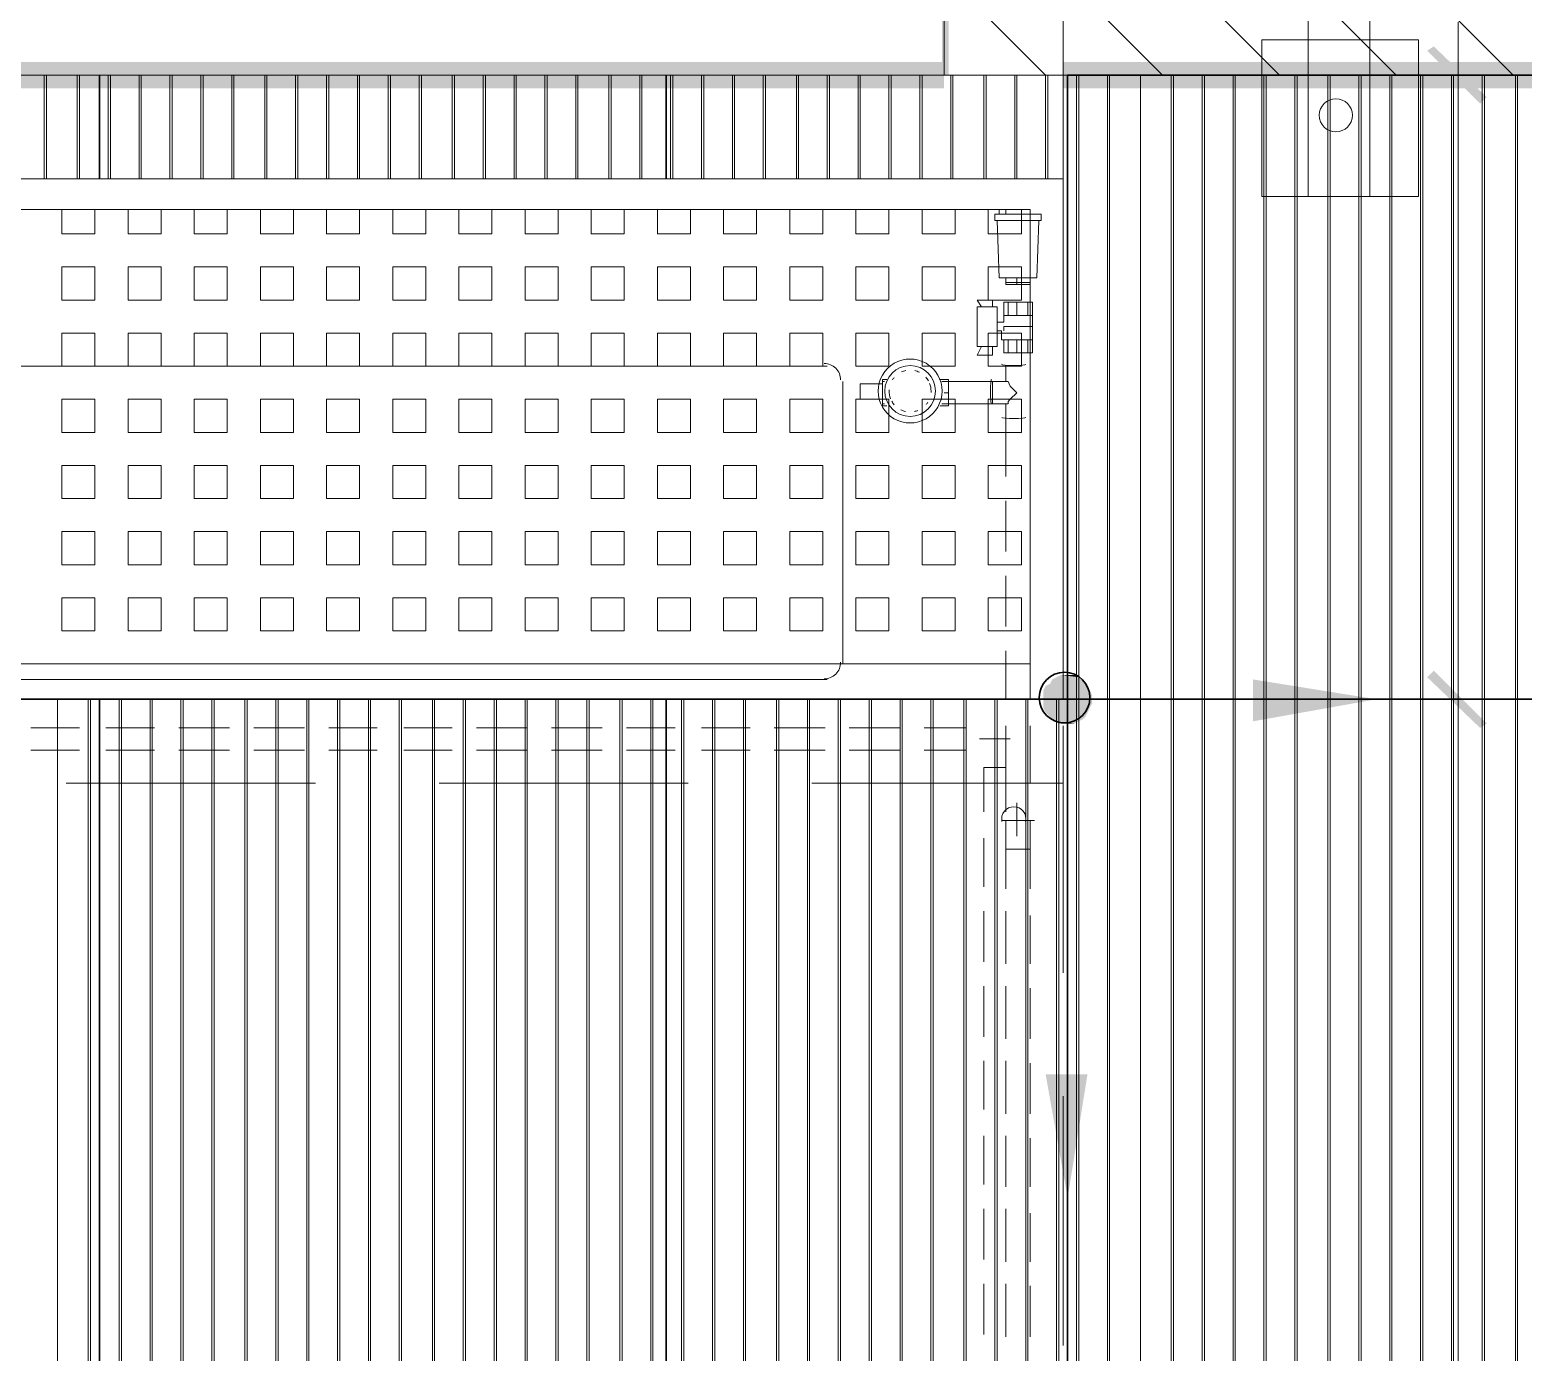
# Model space of a CAD drawing. Header units: millimetres. Extents: x -356862 to 418287, y 0 to 839748.
# Drawn here: x 323259 to 324692, y 778743 to 780012 of the extents above; entities that cross this region are included whole.
import ezdxf

# ---------------------------------------------------------------- set-up
doc = ezdxf.new("R2010")
doc.units = ezdxf.units.MM
doc.layers.add('PDF _Геометрия', color=7, linetype='Continuous', true_color=0xbababa)
doc.layers.add('PDF _Сплошная заливка', color=7, linetype='Continuous', true_color=0xf50000)

msp = doc.modelspace()

# ---------------------------------------------------------------- linework, layer by layer
at = {"layer": 'PDF _Геометрия', "color": 7, "lineweight": 18}
msp.add_lwpolyline([(324136.6276, 787041.0103), (324250.9421, 787041.0103), (324250.9421, 786490.607), (324750.5388, 786490.607), (324750.5388, 787041.0103), (324862.7364, 787041.0103), (324862.7364, 779968.3288), (324449.934, 779968.3288), (324136.6276, 779968.3288)], close=True, dxfattribs=at)
at = {"layer": 'PDF _Геометрия', "color": 7, "lineweight": 5}
for points in [[(324250.9421, 779968.3288), (321879.9743, 779968.3288), (321879.9743, 782669.5385), (324250.9421, 782669.5385)], [(323533.3009, 779288.7925), (323294.0872, 779288.7925)], [(323891.063, 779288.7925), (323651.8493, 779288.7925)], [(324250.9421, 779288.7925), (324009.6114, 779288.7925)]]:
    msp.add_lwpolyline(points, dxfattribs=at)
at = {"layer": 'PDF _Геометрия', "color": 252, "lineweight": 18, "true_color": 0x989898}
for points in [[(324545.1961, 779851.8974), (324545.1961, 781268.1272), (324485.9219, 781268.1272), (324485.9219, 779851.8974)], [(324441.4663, 780002.1998), (324591.7687, 780002.1998), (324591.7687, 779851.8974), (324441.4663, 779851.8974)]]:
    msp.add_lwpolyline(points, close=True, dxfattribs=at)
at = {"layer": 'PDF _Геометрия', "color": 161, "lineweight": 9, "true_color": 0x7f9fff}
for points in [[(324682.7969, 779968.3288), (324136.6276, 780514.4982)], [(324570.5993, 779968.3288), (324136.6276, 780402.3006)], [(324458.4018, 779968.3288), (324136.6276, 780290.103)], [(324346.2042, 779968.3288), (324136.6276, 780177.9054)], [(324234.0066, 779968.3288), (324136.6276, 780065.7078)]]:
    msp.add_lwpolyline(points, dxfattribs=at)
at = {"layer": 'PDF _Геометрия', "color": 7, "lineweight": 9}
for points in [[(324250.9421, 780059.357), (324250.9421, 779820.1433)], [(324250.9421, 779701.5949), (324250.9421, 779464.4982)], [(324250.9421, 779343.8328), (324250.9421, 779106.7361)], [(324250.9421, 778988.1877), (324250.9421, 778748.974)]]:
    msp.add_lwpolyline(points, dxfattribs=at)
at = {"layer": 'PDF _Геометрия', "color": 7, "lineweight": 18}
for points in [[(324629.8735, 779318.4296), (324629.8735, 780019.1353)], [(324392.7768, 779968.3288), (324678.563, 779968.3288)], [(324629.8735, 779417.9256), (324629.8735, 777017.3207)], [(324420.2969, 779369.2361), (324678.563, 779369.2361), (324392.7768, 779369.2361)]]:
    msp.add_lwpolyline(points, dxfattribs=at)
at = {"layer": 'PDF _Геометрия', "color": 161, "lineweight": 9, "true_color": 0x7f9fff}
msp.add_lwpolyline([(321149.6316, 779868.8328), (324250.9421, 779868.8328), (324250.9421, 779968.3288), (321149.6316, 779968.3288)], close=True, dxfattribs=at)
at = {"layer": 'PDF _Геометрия', "color": 254, "lineweight": 5, "true_color": 0xdcdcdc}
for points in [[(323272.9179, 779868.8328), (323272.9179, 779968.3288)], [(323306.7888, 779868.8328), (323306.7888, 779968.3288)], [(323336.4259, 779868.8328), (323336.4259, 779968.3288)], [(323366.063, 779868.8328), (323366.063, 779968.3288)], [(323393.5832, 779868.8328), (323393.5832, 779968.3288)], [(323423.2203, 779868.8328), (323423.2203, 779968.3288)], [(323452.8574, 779868.8328), (323452.8574, 779968.3288)], [(323486.7284, 779868.8328), (323486.7284, 779968.3288)], [(323516.3655, 779868.8328), (323516.3655, 779968.3288)], [(323546.0026, 779868.8328), (323546.0026, 779968.3288)], [(323573.5227, 779868.8328), (323573.5227, 779968.3288)], [(323603.1598, 779868.8328), (323603.1598, 779968.3288)], [(323632.7969, 779868.8328), (323632.7969, 779968.3288)], [(323666.6679, 779868.8328), (323666.6679, 779968.3288)], [(323696.305, 779868.8328), (323696.305, 779968.3288)], [(323723.8251, 779868.8328), (323723.8251, 779968.3288)], [(323753.4622, 779868.8328), (323753.4622, 779968.3288)], [(323783.0993, 779868.8328), (323783.0993, 779968.3288)], [(323816.9703, 779868.8328), (323816.9703, 779968.3288)], [(323846.6074, 779868.8328), (323846.6074, 779968.3288)], [(323876.2445, 779868.8328), (323876.2445, 779968.3288)], [(323903.7647, 779868.8328), (323903.7647, 779968.3288)], [(323933.4018, 779868.8328), (323933.4018, 779968.3288)], [(323963.0388, 779868.8328), (323963.0388, 779968.3288)], [(323996.9098, 779868.8328), (323996.9098, 779968.3288)], [(324026.5469, 779868.8328), (324026.5469, 779968.3288)], [(324056.184, 779868.8328), (324056.184, 779968.3288)], [(324083.7042, 779868.8328), (324083.7042, 779968.3288)], [(324113.3413, 779868.8328), (324113.3413, 779968.3288)], [(324142.9784, 779868.8328), (324142.9784, 779968.3288)], [(324176.8493, 779868.8328), (324176.8493, 779968.3288)], [(324206.4864, 779868.8328), (324206.4864, 779968.3288)], [(324236.1235, 779868.8328), (324236.1235, 779968.3288)], [(324263.6437, 776248.8732), (324263.6437, 779968.3288)], [(324293.2808, 776248.8732), (324293.2808, 779968.3288)], [(324325.0348, 776248.8732), (324325.0348, 779968.3288)], [(324356.7888, 776248.8732), (324356.7888, 779968.3288)], [(324386.4259, 776248.8732), (324386.4259, 779968.3288)], [(324413.9461, 776248.8732), (324413.9461, 779968.3288)], [(324443.5832, 776248.8732), (324443.5832, 779968.3288)], [(324473.2203, 776608.7522), (324473.2203, 779968.3288)], [(324507.0913, 776608.7522), (324507.0913, 779968.3288)], [(324536.7284, 776608.7522), (324536.7284, 779968.3288)], [(324566.3655, 776608.7522), (324566.3655, 779968.3288)], [(324593.8856, 776608.7522), (324593.8856, 779968.3288)], [(324623.5227, 776608.7522), (324623.5227, 779968.3288)], [(324653.1598, 776608.7522), (324653.1598, 779968.3288)], [(324687.0308, 776608.7522), (324687.0308, 779968.3288)], [(323285.6195, 778367.9256), (323285.6195, 779369.2361)], [(323317.3735, 778367.9256), (323317.3735, 779369.2361)], [(323347.0106, 778367.9256), (323347.0106, 779369.2361)], [(323374.5308, 778367.9256), (323374.5308, 779369.2361)], [(323404.1679, 778367.9256), (323404.1679, 779369.2361)], [(323433.805, 778367.9256), (323433.805, 779369.2361)], [(323467.6759, 778367.9256), (323467.6759, 779369.2361)], [(323497.313, 778367.9256), (323497.313, 779369.2361)], [(323526.9501, 778367.9256), (323526.9501, 779369.2361)], [(323554.4703, 778367.9256), (323554.4703, 779369.2361)], [(323584.1074, 778367.9256), (323584.1074, 779369.2361)], [(323613.7445, 778367.9256), (323613.7445, 779369.2361)], [(323647.6155, 778367.9256), (323647.6155, 779369.2361)], [(323677.2526, 778367.9256), (323677.2526, 779369.2361)], [(323706.8897, 778367.9256), (323706.8897, 779369.2361)], [(323734.4098, 778367.9256), (323734.4098, 779369.2361)], [(323764.0469, 778367.9256), (323764.0469, 779369.2361)], [(323793.684, 778367.9256), (323793.684, 779369.2361)], [(323827.555, 778367.9256), (323827.555, 779369.2361)], [(323857.1921, 778367.9256), (323857.1921, 779369.2361)], [(323884.7122, 778367.9256), (323884.7122, 779369.2361)], [(323914.3493, 778367.9256), (323914.3493, 779369.2361)], [(323943.9864, 778367.9256), (323943.9864, 779369.2361)], [(323977.8574, 778367.9256), (323977.8574, 779369.2361)], [(324007.4945, 778367.9256), (324007.4945, 779369.2361)], [(324037.1316, 778367.9256), (324037.1316, 779369.2361)], [(324064.6518, 778367.9256), (324064.6518, 779369.2361)], [(324094.2888, 778367.9256), (324094.2888, 779369.2361)], [(324123.9259, 778367.9256), (324123.9259, 779369.2361)], [(324157.7969, 778367.9256), (324157.7969, 779369.2361)], [(324187.434, 778367.9256), (324187.434, 779369.2361)], [(324217.0711, 778367.9256), (324217.0711, 779369.2361)], [(324244.5913, 778367.9256), (324244.5913, 779369.2361)]]:
    msp.add_lwpolyline(points, dxfattribs=at)
for points in [[(323275.0348, 779968.3288), (323275.0348, 779868.8328)], [(323304.6719, 779968.3288), (323304.6719, 779868.8328)], [(323334.309, 779968.3288), (323334.309, 779868.8328)], [(323363.9461, 779968.3288), (323363.9461, 779868.8328)], [(323395.7001, 779968.3288), (323395.7001, 779868.8328)], [(323425.3372, 779968.3288), (323425.3372, 779868.8328)], [(323454.9743, 779968.3288), (323454.9743, 779868.8328)], [(323484.6114, 779968.3288), (323484.6114, 779868.8328)], [(323514.2485, 779968.3288), (323514.2485, 779868.8328)], [(323543.8856, 779968.3288), (323543.8856, 779868.8328)], [(323575.6397, 779968.3288), (323575.6397, 779868.8328)], [(323605.2768, 779968.3288), (323605.2768, 779868.8328)], [(323634.9138, 779968.3288), (323634.9138, 779868.8328)], [(323664.5509, 779968.3288), (323664.5509, 779868.8328)], [(323694.188, 779968.3288), (323694.188, 779868.8328)], [(323725.9421, 779968.3288), (323725.9421, 779868.8328)], [(323755.5792, 779968.3288), (323755.5792, 779868.8328)], [(323785.2163, 779968.3288), (323785.2163, 779868.8328)], [(323814.8534, 779968.3288), (323814.8534, 779868.8328)], [(323844.4905, 779968.3288), (323844.4905, 779868.8328)], [(323874.1276, 779968.3288), (323874.1276, 779868.8328)], [(323905.8816, 779968.3288), (323905.8816, 779868.8328)], [(323935.5187, 779968.3288), (323935.5187, 779868.8328)], [(323965.1558, 779968.3288), (323965.1558, 779868.8328)], [(323994.7929, 779968.3288), (323994.7929, 779868.8328)], [(324024.43, 779968.3288), (324024.43, 779868.8328)], [(324054.0671, 779968.3288), (324054.0671, 779868.8328)], [(324085.8211, 779968.3288), (324085.8211, 779868.8328)], [(324115.4582, 779968.3288), (324115.4582, 779868.8328)], [(324145.0953, 779968.3288), (324145.0953, 779868.8328)], [(324174.7324, 779968.3288), (324174.7324, 779868.8328)], [(324204.3695, 779968.3288), (324204.3695, 779868.8328)], [(324234.0066, 779968.3288), (324234.0066, 779868.8328)], [(324265.7606, 779968.3288), (324265.7606, 776248.8732)], [(324295.3977, 779968.3288), (324295.3977, 776248.8732)], [(324325.0348, 779968.3288), (324325.0348, 776248.8732)], [(324354.6719, 779968.3288), (324354.6719, 776248.8732)], [(324384.309, 779968.3288), (324384.309, 776248.8732)], [(324416.063, 779968.3288), (324416.063, 776248.8732)], [(324445.7001, 779968.3288), (324445.7001, 776248.8732)], [(324475.3372, 779968.3288), (324475.3372, 776608.7522)], [(324504.9743, 779968.3288), (324504.9743, 776608.7522)], [(324534.6114, 779968.3288), (324534.6114, 776608.7522)], [(324564.2485, 779968.3288), (324564.2485, 776608.7522)], [(324596.0026, 779968.3288), (324596.0026, 776608.7522)], [(324625.6397, 779968.3288), (324625.6397, 776608.7522)], [(324655.2768, 779968.3288), (324655.2768, 776608.7522)], [(324684.9138, 779968.3288), (324684.9138, 776608.7522)], [(323285.6195, 779369.2361), (323285.6195, 778367.9256)], [(323315.2566, 779369.2361), (323315.2566, 778367.9256)], [(323344.8937, 779369.2361), (323344.8937, 778367.9256)], [(323376.6477, 779369.2361), (323376.6477, 778367.9256)], [(323406.2848, 779369.2361), (323406.2848, 778367.9256)], [(323435.9219, 779369.2361), (323435.9219, 778367.9256)], [(323465.559, 779369.2361), (323465.559, 778367.9256)], [(323495.1961, 779369.2361), (323495.1961, 778367.9256)], [(323524.8332, 779369.2361), (323524.8332, 778367.9256)], [(323556.5872, 779369.2361), (323556.5872, 778367.9256)], [(323586.2243, 779369.2361), (323586.2243, 778367.9256)], [(323615.8614, 779369.2361), (323615.8614, 778367.9256)], [(323645.4985, 779369.2361), (323645.4985, 778367.9256)], [(323675.1356, 779369.2361), (323675.1356, 778367.9256)], [(323704.7727, 779369.2361), (323704.7727, 778367.9256)], [(323736.5268, 779369.2361), (323736.5268, 778367.9256)], [(323766.1638, 779369.2361), (323766.1638, 778367.9256)], [(323795.8009, 779369.2361), (323795.8009, 778367.9256)], [(323825.438, 779369.2361), (323825.438, 778367.9256)], [(323855.0751, 779369.2361), (323855.0751, 778367.9256)], [(323886.8292, 779369.2361), (323886.8292, 778367.9256)], [(323916.4663, 779369.2361), (323916.4663, 778367.9256)], [(323946.1034, 779369.2361), (323946.1034, 778367.9256)], [(323975.7405, 779369.2361), (323975.7405, 778367.9256)], [(324005.3776, 779369.2361), (324005.3776, 778367.9256)], [(324035.0147, 779369.2361), (324035.0147, 778367.9256)], [(324066.7687, 779369.2361), (324066.7687, 778367.9256)], [(324096.4058, 779369.2361), (324096.4058, 778367.9256)], [(324126.0429, 779369.2361), (324126.0429, 778367.9256)], [(324155.68, 779369.2361), (324155.68, 778367.9256)], [(324185.3171, 779369.2361), (324185.3171, 778367.9256)], [(324214.9542, 779369.2361), (324214.9542, 778367.9256)], [(324246.7082, 779369.2361), (324246.7082, 778367.9256)]]:
    msp.add_lwpolyline(points, close=True, dxfattribs=at)
at = {"layer": 'PDF _Геометрия', "color": 150, "lineweight": 30, "true_color": 0x0080ff}
for points in [[(323325.8413, 779868.8328), (323325.8413, 779968.3288)], [(323869.8937, 779868.8328), (323869.8937, 779968.3288)], [(323325.8413, 778367.9256), (323325.8413, 779369.2361)], [(323869.8937, 778367.9256), (323869.8937, 779369.2361)]]:
    msp.add_lwpolyline(points, dxfattribs=at)
for points in [[(324754.7727, 779968.3288), (324754.7727, 776608.7522), (324449.934, 776608.7522), (324449.934, 776248.8732), (324255.1759, 776248.8732), (324255.1759, 779968.3288)], [(321149.6316, 779369.2361), (321153.8655, 775167.1191), (321748.7243, 775167.1191), (321748.7243, 775526.9982), (322053.563, 775526.9982), (322650.5388, 775526.9982), (322650.5388, 775886.8772), (322955.3776, 775886.8772), (323253.8655, 775886.8772), (323554.4703, 775886.8772), (323554.4703, 776248.8732), (323855.0751, 776248.8732), (324155.68, 776248.8732), (324255.1759, 776248.8732), (324255.1759, 779369.2361)], [(324754.7727, 779369.2361), (324255.1759, 779369.2361)]]:
    msp.add_lwpolyline(points, close=True, dxfattribs=at)
at = {"layer": 'PDF _Геометрия', "color": 6, "lineweight": 9}
for points in [[(321149.6316, 779868.8328), (324250.9421, 779868.8328), (324250.9421, 779369.2361), (321149.6316, 779369.2361)], [(321179.2687, 779839.1957), (324219.188, 779839.1957), (324219.188, 779403.107), (321179.2687, 779403.107)]]:
    msp.add_lwpolyline(points, close=True, dxfattribs=at)
at = {"layer": 'PDF _Геометрия', "color": 6, "lineweight": 5}
for points in [[(323289.8534, 779839.1957), (323289.8534, 779815.9094), (323321.6074, 779815.9094), (323321.6074, 779839.1957)], [(323353.3614, 779839.1957), (323353.3614, 779815.9094), (323385.1155, 779815.9094), (323385.1155, 779839.1957)], [(323416.8695, 779839.1957), (323416.8695, 779815.9094), (323448.6235, 779815.9094), (323448.6235, 779839.1957)], [(323480.3776, 779839.1957), (323480.3776, 779815.9094), (323512.1316, 779815.9094), (323512.1316, 779839.1957)], [(323543.8856, 779839.1957), (323543.8856, 779815.9094), (323575.6397, 779815.9094), (323575.6397, 779839.1957)], [(323607.3937, 779839.1957), (323607.3937, 779815.9094), (323639.1477, 779815.9094), (323639.1477, 779839.1957)], [(323670.9018, 779839.1957), (323670.9018, 779815.9094), (323702.6558, 779815.9094), (323702.6558, 779839.1957)], [(323734.4098, 779839.1957), (323734.4098, 779815.9094), (323766.1638, 779815.9094), (323766.1638, 779839.1957)], [(323797.9179, 779839.1957), (323797.9179, 779815.9094), (323829.6719, 779815.9094), (323829.6719, 779839.1957)], [(323861.4259, 779839.1957), (323861.4259, 779815.9094), (323893.18, 779815.9094), (323893.18, 779839.1957)], [(323924.934, 779839.1957), (323924.934, 779815.9094), (323956.688, 779815.9094), (323956.688, 779839.1957)], [(323988.4421, 779839.1957), (323988.4421, 779815.9094), (324020.1961, 779815.9094), (324020.1961, 779839.1957)], [(324051.9501, 779839.1957), (324051.9501, 779815.9094), (324083.7042, 779815.9094), (324083.7042, 779839.1957)], [(324115.4582, 779839.1957), (324115.4582, 779815.9094), (324147.2122, 779815.9094), (324147.2122, 779839.1957)], [(324178.9663, 779839.1957), (324178.9663, 779815.9094), (324210.7203, 779815.9094), (324210.7203, 779839.1957)]]:
    msp.add_lwpolyline(points, dxfattribs=at)
at = {"layer": 'PDF _Геометрия', "color": 5, "lineweight": 5}
for points in [[(324229.7727, 779834.9619), (324206.4864, 779834.9619), (324185.3171, 779834.9619), (324185.3171, 779828.6111), (324206.4864, 779828.6111), (324229.7727, 779828.6111)], [(324219.188, 779773.5707), (324219.188, 779767.2199), (324206.4864, 779767.2199), (324195.9018, 779767.2199), (324195.9018, 779773.5707), (324195.9018, 779769.3369), (324206.4864, 779769.3369), (324219.188, 779769.3369)], [(324168.3816, 779707.9457), (324187.434, 779707.9457), (324187.434, 779746.0506), (324168.3816, 779746.0506)]]:
    msp.add_lwpolyline(points, close=True, dxfattribs=at)
for points in [[(324187.434, 779828.6111), (324189.5509, 779773.5707), (324206.4864, 779773.5707), (324225.5388, 779773.5707), (324227.6558, 779828.6111)], [(324189.5509, 779839.1957), (324189.5509, 779834.9619)], [(324195.9018, 779834.9619), (324195.9018, 779839.1957), (324189.5509, 779839.1957), (324195.9018, 779839.1957)], [(324206.4864, 779769.3369), (324206.4864, 779773.5707), (324206.4864, 779767.2199)], [(324183.2001, 779746.0506), (324183.2001, 779752.4014), (324168.3816, 779752.4014), (324172.6155, 779746.0506)], [(324217.0711, 779750.2844), (324221.305, 779750.2844), (324221.305, 779737.5828), (324217.0711, 779737.5828), (324206.4864, 779737.5828), (324198.0187, 779737.5828), (324193.7848, 779737.5828), (324193.7848, 779750.2844), (324198.0187, 779750.2844), (324206.4864, 779750.2844), (324217.0711, 779750.2844), (324217.0711, 779737.5828)], [(324198.0187, 779737.5828), (324198.0187, 779750.2844)], [(324206.4864, 779737.5828), (324206.4864, 779750.2844)], [(324193.7848, 779739.6998), (324193.7848, 779731.232), (324187.434, 779731.232)], [(324193.7848, 779729.1151), (324193.7848, 779729.1151)], [(324193.7848, 779729.1151), (324193.7848, 779729.1151)], [(324221.305, 779739.6998), (324221.305, 779726.9982), (324221.305, 779714.2965), (324221.305, 779701.5949), (324217.0711, 779701.5949), (324206.4864, 779701.5949), (324198.0187, 779701.5949), (324198.0187, 779714.2965)], [(324187.434, 779722.7643), (324191.6679, 779722.7643), (324191.6679, 779714.2965), (324206.4864, 779714.2965), (324221.305, 779714.2965)], [(324193.7848, 779724.8812), (324193.7848, 779722.7643), (324193.7848, 779724.8812), (324193.7848, 779726.9982)], [(324193.7848, 779726.9982), (324193.7848, 779726.9982)], [(324193.7848, 779726.9982), (324193.7848, 779726.9982)], [(324193.7848, 779726.9982), (324193.7848, 779726.9982)], [(324221.305, 779726.9982), (324206.4864, 779726.9982), (324193.7848, 779726.9982), (324195.9018, 779726.9982), (324193.7848, 779726.9982), (324195.9018, 779726.9982)], [(324198.0187, 779701.5949), (324193.7848, 779701.5949), (324193.7848, 779714.2965)], [(324206.4864, 779701.5949), (324206.4864, 779714.2965)], [(324217.0711, 779701.5949), (324217.0711, 779714.2965)], [(324172.6155, 779707.9457), (324168.3816, 779699.478), (324183.2001, 779699.478), (324183.2001, 779707.9457)], [(324195.9018, 779688.8933), (324195.9018, 779674.0748), (324183.2001, 779674.0748), (324183.2001, 779671.9578), (324183.2001, 779669.8409), (324183.2001, 779665.607), (324183.2001, 779663.4901), (324183.2001, 779661.3732), (324183.2001, 779659.2562), (324183.2001, 779657.1393), (324183.2001, 779655.0224), (324183.2001, 779652.9054), (324195.9018, 779652.9054), (324195.9018, 779638.0869)], [(324219.188, 779638.0869), (324219.188, 779663.4901), (324219.188, 779688.8933)], [(324077.3534, 779671.9578), (324056.184, 779671.9578), (324056.184, 779657.1393), (324077.3534, 779657.1393)], [(324081.5872, 779650.7885), (324077.3534, 779650.7885), (324077.3534, 779663.4901), (324077.3534, 779676.1917), (324081.5872, 779676.1917)], [(324079.4703, 779674.0748), (324077.3534, 779674.0748)], [(324140.8614, 779676.1917), (324132.3937, 779676.1917), (324140.8614, 779676.1917), (324140.8614, 779663.4901), (324140.8614, 779650.7885), (324132.3937, 779650.7885), (324140.8614, 779650.7885)], [(324140.8614, 779674.0748), (324134.5106, 779674.0748)], [(324195.9018, 779674.0748), (324198.0187, 779674.0748), (324200.1356, 779669.8409), (324206.4864, 779663.4901), (324200.1356, 779657.1393), (324198.0187, 779655.0224), (324198.0187, 779652.9054), (324195.9018, 779652.9054)], [(324136.6276, 779663.4901), (324140.8614, 779663.4901)], [(324077.3534, 779652.9054), (324079.4703, 779652.9054)], [(324134.5106, 779652.9054), (324140.8614, 779652.9054)], [(324185.3171, 779316.3127), (324185.3171, 779345.9498)], [(324170.4985, 779331.1312), (324200.1356, 779331.1312)], [(324195.9018, 779252.8046), (324195.9018, 779250.6877), (324195.9018, 779248.5707), (324195.9018, 779246.4538), (324195.9018, 779244.3369), (324195.9018, 779242.2199), (324195.9018, 779240.103), (324195.9018, 779237.9861), (324195.9018, 779235.8691), (324195.9018, 779233.7522), (324195.9018, 779231.6353), (324195.9018, 779229.5183), (324195.9018, 779227.4014), (324195.9018, 779225.2844), (324206.4864, 779225.2844), (324219.188, 779225.2844), (324219.188, 779227.4014), (324219.188, 779229.5183), (324219.188, 779231.6353), (324219.188, 779233.7522), (324219.188, 779235.8691), (324219.188, 779237.9861), (324219.188, 779240.103), (324219.188, 779242.2199), (324219.188, 779244.3369), (324219.188, 779246.4538), (324219.188, 779248.5707), (324219.188, 779250.6877), (324219.188, 779252.8046)]]:
    msp.add_lwpolyline(points, dxfattribs=at)
at = {"layer": 'PDF _Геометрия', "color": 6, "lineweight": 5}
for points in [[(323321.6074, 779784.1554), (323321.6074, 779752.4014), (323289.8534, 779752.4014), (323289.8534, 779784.1554)], [(323385.1155, 779784.1554), (323385.1155, 779752.4014), (323353.3614, 779752.4014), (323353.3614, 779784.1554)], [(323448.6235, 779784.1554), (323448.6235, 779752.4014), (323416.8695, 779752.4014), (323416.8695, 779784.1554)], [(323512.1316, 779784.1554), (323512.1316, 779752.4014), (323480.3776, 779752.4014), (323480.3776, 779784.1554)], [(323575.6397, 779784.1554), (323575.6397, 779752.4014), (323543.8856, 779752.4014), (323543.8856, 779784.1554)], [(323639.1477, 779784.1554), (323639.1477, 779752.4014), (323607.3937, 779752.4014), (323607.3937, 779784.1554)], [(323702.6558, 779784.1554), (323702.6558, 779752.4014), (323670.9018, 779752.4014), (323670.9018, 779784.1554)], [(323766.1638, 779784.1554), (323766.1638, 779752.4014), (323734.4098, 779752.4014), (323734.4098, 779784.1554)], [(323829.6719, 779784.1554), (323829.6719, 779752.4014), (323797.9179, 779752.4014), (323797.9179, 779784.1554)], [(323893.18, 779784.1554), (323893.18, 779752.4014), (323861.4259, 779752.4014), (323861.4259, 779784.1554)], [(323956.688, 779784.1554), (323956.688, 779752.4014), (323924.934, 779752.4014), (323924.934, 779784.1554)], [(324020.1961, 779784.1554), (324020.1961, 779752.4014), (323988.4421, 779752.4014), (323988.4421, 779784.1554)], [(324083.7042, 779784.1554), (324083.7042, 779752.4014), (324051.9501, 779752.4014), (324051.9501, 779784.1554)], [(324147.2122, 779784.1554), (324147.2122, 779752.4014), (324115.4582, 779752.4014), (324115.4582, 779784.1554)], [(324210.7203, 779784.1554), (324210.7203, 779752.4014), (324178.9663, 779752.4014), (324178.9663, 779784.1554)], [(323321.6074, 779720.6474), (323321.6074, 779688.8933), (323289.8534, 779688.8933), (323289.8534, 779720.6474)], [(323385.1155, 779720.6474), (323385.1155, 779688.8933), (323353.3614, 779688.8933), (323353.3614, 779720.6474)], [(323448.6235, 779720.6474), (323448.6235, 779688.8933), (323416.8695, 779688.8933), (323416.8695, 779720.6474)], [(323512.1316, 779720.6474), (323512.1316, 779688.8933), (323480.3776, 779688.8933), (323480.3776, 779720.6474)], [(323575.6397, 779720.6474), (323575.6397, 779688.8933), (323543.8856, 779688.8933), (323543.8856, 779720.6474)], [(323639.1477, 779720.6474), (323639.1477, 779688.8933), (323607.3937, 779688.8933), (323607.3937, 779720.6474)], [(323702.6558, 779720.6474), (323702.6558, 779688.8933), (323670.9018, 779688.8933), (323670.9018, 779720.6474)], [(323766.1638, 779720.6474), (323766.1638, 779688.8933), (323734.4098, 779688.8933), (323734.4098, 779720.6474)], [(323829.6719, 779720.6474), (323829.6719, 779688.8933), (323797.9179, 779688.8933), (323797.9179, 779720.6474)], [(323893.18, 779720.6474), (323893.18, 779688.8933), (323861.4259, 779688.8933), (323861.4259, 779720.6474)], [(323956.688, 779720.6474), (323956.688, 779688.8933), (323924.934, 779688.8933), (323924.934, 779720.6474)], [(324020.1961, 779720.6474), (324020.1961, 779688.8933), (323988.4421, 779688.8933), (323988.4421, 779720.6474)], [(324083.7042, 779720.6474), (324083.7042, 779688.8933), (324051.9501, 779688.8933), (324051.9501, 779720.6474)], [(324147.2122, 779720.6474), (324147.2122, 779688.8933), (324115.4582, 779688.8933), (324115.4582, 779720.6474)], [(324210.7203, 779720.6474), (324210.7203, 779688.8933), (324178.9663, 779688.8933), (324178.9663, 779720.6474)], [(323321.6074, 779657.1393), (323321.6074, 779625.3853), (323289.8534, 779625.3853), (323289.8534, 779657.1393)], [(323385.1155, 779657.1393), (323385.1155, 779625.3853), (323353.3614, 779625.3853), (323353.3614, 779657.1393)], [(323448.6235, 779657.1393), (323448.6235, 779625.3853), (323416.8695, 779625.3853), (323416.8695, 779657.1393)], [(323512.1316, 779657.1393), (323512.1316, 779625.3853), (323480.3776, 779625.3853), (323480.3776, 779657.1393)], [(323575.6397, 779657.1393), (323575.6397, 779625.3853), (323543.8856, 779625.3853), (323543.8856, 779657.1393)], [(323639.1477, 779657.1393), (323639.1477, 779625.3853), (323607.3937, 779625.3853), (323607.3937, 779657.1393)], [(323702.6558, 779657.1393), (323702.6558, 779625.3853), (323670.9018, 779625.3853), (323670.9018, 779657.1393)], [(323766.1638, 779657.1393), (323766.1638, 779625.3853), (323734.4098, 779625.3853), (323734.4098, 779657.1393)], [(323829.6719, 779657.1393), (323829.6719, 779625.3853), (323797.9179, 779625.3853), (323797.9179, 779657.1393)], [(323893.18, 779657.1393), (323893.18, 779625.3853), (323861.4259, 779625.3853), (323861.4259, 779657.1393)], [(323956.688, 779657.1393), (323956.688, 779625.3853), (323924.934, 779625.3853), (323924.934, 779657.1393)], [(324020.1961, 779657.1393), (324020.1961, 779625.3853), (323988.4421, 779625.3853), (323988.4421, 779657.1393)], [(324083.7042, 779657.1393), (324083.7042, 779625.3853), (324051.9501, 779625.3853), (324051.9501, 779657.1393)], [(324147.2122, 779657.1393), (324147.2122, 779625.3853), (324115.4582, 779625.3853), (324115.4582, 779657.1393)], [(324210.7203, 779657.1393), (324210.7203, 779625.3853), (324178.9663, 779625.3853), (324178.9663, 779657.1393)], [(323321.6074, 779593.6312), (323321.6074, 779561.8772), (323289.8534, 779561.8772), (323289.8534, 779593.6312)], [(323385.1155, 779593.6312), (323385.1155, 779561.8772), (323353.3614, 779561.8772), (323353.3614, 779593.6312)], [(323448.6235, 779593.6312), (323448.6235, 779561.8772), (323416.8695, 779561.8772), (323416.8695, 779593.6312)], [(323512.1316, 779593.6312), (323512.1316, 779561.8772), (323480.3776, 779561.8772), (323480.3776, 779593.6312)], [(323575.6397, 779593.6312), (323575.6397, 779561.8772), (323543.8856, 779561.8772), (323543.8856, 779593.6312)], [(323639.1477, 779593.6312), (323639.1477, 779561.8772), (323607.3937, 779561.8772), (323607.3937, 779593.6312)], [(323702.6558, 779593.6312), (323702.6558, 779561.8772), (323670.9018, 779561.8772), (323670.9018, 779593.6312)], [(323766.1638, 779593.6312), (323766.1638, 779561.8772), (323734.4098, 779561.8772), (323734.4098, 779593.6312)], [(323829.6719, 779593.6312), (323829.6719, 779561.8772), (323797.9179, 779561.8772), (323797.9179, 779593.6312)], [(323893.18, 779593.6312), (323893.18, 779561.8772), (323861.4259, 779561.8772), (323861.4259, 779593.6312)], [(323956.688, 779593.6312), (323956.688, 779561.8772), (323924.934, 779561.8772), (323924.934, 779593.6312)], [(324020.1961, 779593.6312), (324020.1961, 779561.8772), (323988.4421, 779561.8772), (323988.4421, 779593.6312)], [(324083.7042, 779593.6312), (324083.7042, 779561.8772), (324051.9501, 779561.8772), (324051.9501, 779593.6312)], [(324147.2122, 779593.6312), (324147.2122, 779561.8772), (324115.4582, 779561.8772), (324115.4582, 779593.6312)], [(324210.7203, 779593.6312), (324210.7203, 779561.8772), (324178.9663, 779561.8772), (324178.9663, 779593.6312)], [(323321.6074, 779530.1232), (323321.6074, 779498.3691), (323289.8534, 779498.3691), (323289.8534, 779530.1232)], [(323385.1155, 779530.1232), (323385.1155, 779498.3691), (323353.3614, 779498.3691), (323353.3614, 779530.1232)], [(323448.6235, 779530.1232), (323448.6235, 779498.3691), (323416.8695, 779498.3691), (323416.8695, 779530.1232)], [(323512.1316, 779530.1232), (323512.1316, 779498.3691), (323480.3776, 779498.3691), (323480.3776, 779530.1232)], [(323575.6397, 779530.1232), (323575.6397, 779498.3691), (323543.8856, 779498.3691), (323543.8856, 779530.1232)], [(323639.1477, 779530.1232), (323639.1477, 779498.3691), (323607.3937, 779498.3691), (323607.3937, 779530.1232)], [(323702.6558, 779530.1232), (323702.6558, 779498.3691), (323670.9018, 779498.3691), (323670.9018, 779530.1232)], [(323766.1638, 779530.1232), (323766.1638, 779498.3691), (323734.4098, 779498.3691), (323734.4098, 779530.1232)], [(323829.6719, 779530.1232), (323829.6719, 779498.3691), (323797.9179, 779498.3691), (323797.9179, 779530.1232)], [(323893.18, 779530.1232), (323893.18, 779498.3691), (323861.4259, 779498.3691), (323861.4259, 779530.1232)], [(323956.688, 779530.1232), (323956.688, 779498.3691), (323924.934, 779498.3691), (323924.934, 779530.1232)], [(324020.1961, 779530.1232), (324020.1961, 779498.3691), (323988.4421, 779498.3691), (323988.4421, 779530.1232)], [(324083.7042, 779530.1232), (324083.7042, 779498.3691), (324051.9501, 779498.3691), (324051.9501, 779530.1232)], [(324147.2122, 779530.1232), (324147.2122, 779498.3691), (324115.4582, 779498.3691), (324115.4582, 779530.1232)], [(324210.7203, 779530.1232), (324210.7203, 779498.3691), (324178.9663, 779498.3691), (324178.9663, 779530.1232)], [(323321.6074, 779466.6151), (323321.6074, 779434.8611), (323289.8534, 779434.8611), (323289.8534, 779466.6151)], [(323385.1155, 779466.6151), (323385.1155, 779434.8611), (323353.3614, 779434.8611), (323353.3614, 779466.6151)], [(323448.6235, 779466.6151), (323448.6235, 779434.8611), (323416.8695, 779434.8611), (323416.8695, 779466.6151)], [(323512.1316, 779466.6151), (323512.1316, 779434.8611), (323480.3776, 779434.8611), (323480.3776, 779466.6151)], [(323575.6397, 779466.6151), (323575.6397, 779434.8611), (323543.8856, 779434.8611), (323543.8856, 779466.6151)], [(323639.1477, 779466.6151), (323639.1477, 779434.8611), (323607.3937, 779434.8611), (323607.3937, 779466.6151)], [(323702.6558, 779466.6151), (323702.6558, 779434.8611), (323670.9018, 779434.8611), (323670.9018, 779466.6151)], [(323766.1638, 779466.6151), (323766.1638, 779434.8611), (323734.4098, 779434.8611), (323734.4098, 779466.6151)], [(323829.6719, 779466.6151), (323829.6719, 779434.8611), (323797.9179, 779434.8611), (323797.9179, 779466.6151)], [(323893.18, 779466.6151), (323893.18, 779434.8611), (323861.4259, 779434.8611), (323861.4259, 779466.6151)], [(323956.688, 779466.6151), (323956.688, 779434.8611), (323924.934, 779434.8611), (323924.934, 779466.6151)], [(324020.1961, 779466.6151), (324020.1961, 779434.8611), (323988.4421, 779434.8611), (323988.4421, 779466.6151)], [(324083.7042, 779466.6151), (324083.7042, 779434.8611), (324051.9501, 779434.8611), (324051.9501, 779466.6151)], [(324147.2122, 779466.6151), (324147.2122, 779434.8611), (324115.4582, 779434.8611), (324115.4582, 779466.6151)], [(324210.7203, 779466.6151), (324210.7203, 779434.8611), (324178.9663, 779434.8611), (324178.9663, 779466.6151)]]:
    msp.add_lwpolyline(points, close=True, dxfattribs=at)
at = {"layer": 'PDF _Геометрия', "lineweight": 5}
for points in [[(324024.43, 779688.8933), (322754.2687, 779688.8933)], [(324039.2485, 779403.107), (324039.2485, 779674.0748)], [(322754.2687, 779388.2885), (324024.43, 779388.2885)]]:
    msp.add_lwpolyline(points, dxfattribs=at)
at = {"layer": 'PDF _Геометрия', "color": 5, "lineweight": 5}
for points in [[(324073.2993, 779665.0945, 1.0000001), (324134.6904, 779665.0945, 1.0000001)], [(324079.6501, 779665.0945, 0.999999485), (324128.3397, 779665.0945, 0.999999485)]]:
    msp.add_lwpolyline(points, format="xyb", close=True, dxfattribs=at)
for points in [[(324124.064, 779663.7997, 0.01611294), (324124.1058, 779665.0945, 0.093749838), (324122.7163, 779672.4401)], [(324181.6124, 779674.6319, 0.018015261), (324181.4016, 779672.7817, 0.011189438), (324181.2321, 779670.3701, 0.013165488), (324181.1246, 779667.5627, 0.00525241), (324181.0832, 779664.5486, 0.00525241), (324181.1246, 779661.5344, 0.013186993), (324181.2321, 779658.727, 0.011189439), (324181.4016, 779656.3155)], [(324083.9257, 779666.3893, 0.016112943), (324083.884, 779665.0945, 0.093749838), (324085.2735, 779657.7489)], [(324214.8632, 779251.8767, 0.479551923), (324203.4951, 779266.036, 0.479551921), (324192.1271, 779251.8767)]]:
    msp.add_lwpolyline(points, format="xyb", dxfattribs=at)
at = {"layer": 'PDF _Геометрия', "color": 252, "lineweight": 5, "true_color": 0x989898}
for points in [[(324183.2001, 779674.0748), (324140.8614, 779674.0748)], [(324140.8614, 779652.9054), (324183.2001, 779652.9054)], [(324195.9018, 779638.0869), (324195.9018, 779583.0465)], [(324219.188, 779583.0465), (324219.188, 779638.0869)], [(324195.9018, 779559.7603), (324195.9018, 779511.0707)], [(324219.188, 779511.0707), (324219.188, 779559.7603)], [(324195.9018, 779487.7844), (324195.9018, 779439.0949)], [(324219.188, 779439.0949), (324219.188, 779487.7844)], [(324195.9018, 779415.8086), (324195.9018, 779369.2361)], [(324219.188, 779369.2361), (324219.188, 779415.8086)], [(323306.7888, 779341.7159), (323260.2163, 779341.7159)], [(323378.7647, 779341.7159), (323332.1921, 779341.7159)], [(323450.7405, 779341.7159), (323402.0509, 779341.7159)], [(323522.7163, 779341.7159), (323474.0268, 779341.7159)], [(323592.5751, 779341.7159), (323546.0026, 779341.7159)], [(323664.5509, 779341.7159), (323617.9784, 779341.7159)], [(323736.5268, 779341.7159), (323687.8372, 779341.7159)], [(323808.5026, 779341.7159), (323759.813, 779341.7159)], [(323878.3614, 779341.7159), (323831.7888, 779341.7159)], [(323950.3372, 779341.7159), (323903.7647, 779341.7159)], [(324022.313, 779341.7159), (323973.6235, 779341.7159)], [(324094.2888, 779341.7159), (324045.5993, 779341.7159)], [(324117.5751, 779320.5465), (324157.7969, 779320.5465), (324157.7969, 779331.1312), (324157.7969, 779341.7159), (324117.5751, 779341.7159)], [(324195.9018, 779343.8328), (324195.9018, 779288.7925)], [(324219.188, 779288.7925), (324219.188, 779343.8328)], [(323260.2163, 779320.5465), (323306.7888, 779320.5465)], [(323332.1921, 779320.5465), (323378.7647, 779320.5465)], [(323402.0509, 779320.5465), (323450.7405, 779320.5465)], [(323474.0268, 779320.5465), (323522.7163, 779320.5465)], [(323546.0026, 779320.5465), (323592.5751, 779320.5465)], [(323617.9784, 779320.5465), (323664.5509, 779320.5465)], [(323687.8372, 779320.5465), (323736.5268, 779320.5465)], [(323759.813, 779320.5465), (323808.5026, 779320.5465)], [(323831.7888, 779320.5465), (323878.3614, 779320.5465)], [(323903.7647, 779320.5465), (323950.3372, 779320.5465)], [(323973.6235, 779320.5465), (324022.313, 779320.5465)], [(324045.5993, 779320.5465), (324094.2888, 779320.5465)], [(324195.9018, 779261.2724), (324195.9018, 779303.6111), (324185.3171, 779303.6111), (324174.7324, 779303.6111), (324174.7324, 779261.2724)], [(324174.7324, 779235.8691), (324174.7324, 779189.2965)], [(324195.9018, 779189.2965), (324195.9018, 779235.8691)], [(324219.188, 779187.1796), (324219.188, 779225.2844), (324206.4864, 779225.2844), (324195.9018, 779225.2844), (324195.9018, 779187.1796)], [(324174.7324, 779166.0103), (324174.7324, 779117.3207)], [(324195.9018, 779117.3207), (324195.9018, 779166.0103)], [(324195.9018, 779161.7764), (324195.9018, 779115.2038)], [(324219.188, 779115.2038), (324219.188, 779161.7764)], [(324174.7324, 779094.0344), (324174.7324, 779045.3449)], [(324195.9018, 779045.3449), (324195.9018, 779094.0344)], [(324195.9018, 779091.9175), (324195.9018, 779043.228)], [(324219.188, 779043.228), (324219.188, 779091.9175)], [(324174.7324, 779022.0586), (324174.7324, 778975.4861)], [(324195.9018, 778975.4861), (324195.9018, 779022.0586)], [(324195.9018, 779019.9417), (324195.9018, 778971.2522)], [(324219.188, 778971.2522), (324219.188, 779019.9417)], [(324174.7324, 778950.0828), (324174.7324, 778903.5103)], [(324195.9018, 778903.5103), (324195.9018, 778950.0828)], [(324195.9018, 778947.9659), (324195.9018, 778901.3933)], [(324219.188, 778901.3933), (324219.188, 778947.9659)], [(324174.7324, 778880.224), (324174.7324, 778831.5344)], [(324195.9018, 778831.5344), (324195.9018, 778880.224)], [(324195.9018, 778875.9901), (324195.9018, 778829.4175)], [(324219.188, 778829.4175), (324219.188, 778875.9901)], [(324174.7324, 778808.2482), (324174.7324, 778759.5586)], [(324195.9018, 778759.5586), (324195.9018, 778808.2482)], [(324195.9018, 778806.1312), (324195.9018, 778757.4417)], [(324219.188, 778757.4417), (324219.188, 778806.1312)]]:
    msp.add_lwpolyline(points, dxfattribs=at)
at = {"layer": 'PDF _Геометрия', "color": 1, "lineweight": 30, "true_color": 0xfa0000}
msp.add_lwpolyline([(324432.9985, 779369.2361), (324255.1759, 779369.2361), (324255.1759, 779009.357)], dxfattribs=at)
at = {"layer": 'PDF _Геометрия', "color": 1, "lineweight": 5}
for points in [[(324206.4864, 779237.9861), (324206.4864, 779269.7401)], [(324191.6679, 779252.8046), (324223.4219, 779252.8046)]]:
    msp.add_lwpolyline(points, dxfattribs=at)
at = {"layer": 'PDF _Геометрия', "color": 252, "lineweight": 18, "true_color": 0x989898}
msp.add_circle((324512.5807, 779929.7222), 15.877, dxfattribs=at)
at = {"layer": 'PDF _Геометрия', "color": 1, "lineweight": 30, "true_color": 0xfa0000}
msp.add_circle((324252.1868, 779370.8286), 24.3461, dxfattribs=at)
at = {"layer": 'PDF _Геометрия', "lineweight": 5}
for centre, start, end in [((324021.4312, 779675.6803), 359.9999572, 90.0000428), ((324021.4312, 779404.7006), 270, 0.0000428)]:
    msp.add_arc(centre, 15.877, start, end, dxfattribs=at)
at = {"layer": 'PDF _Геометрия', "color": 5, "lineweight": 5}
for centre, radius, start, end in [((324103.9947, 779665.0947), 20.1106, 139.8724558, 147.442153), ((324103.995, 779665.0942), 20.1112, 101.6950866, 114.7026822), ((324103.9952, 779665.0954), 20.1099, 63.7368821, 77.3056759), ((324103.995, 779665.0945), 20.1108, 29.361094, 40.7978931), ((324103.9948, 779665.0945), 20.1108, 209.361094, 220.7978932), ((324103.9945, 779665.0936), 20.1099, 243.7368821, 257.3056758), ((324103.9945, 779665.0953), 20.1118, 281.6954576, 291.7200227), ((324103.9951, 779665.0943), 20.1106, 319.8724557, 327.4421531)]:
    msp.add_arc(centre, radius, start, end, dxfattribs=at)
for points in [[(324192.2488, 779690.7728), (324191.9854, 779690.6834), (324191.852, 779690.5913), (324191.852, 779690.4988)], [(324191.852, 779690.4988), (324191.852, 779689.9142), (324197.0648, 779689.4403), (324203.4952, 779689.4403)], [(324203.4952, 779689.4403), (324209.9255, 779689.4403), (324215.1383, 779689.9142), (324215.1383, 779690.4988)], [(324182.1417, 779676.1917), (324181.9515, 779676.1917), (324181.782, 779675.6542), (324181.6124, 779674.6319)], [(324181.4016, 779656.3155), (324181.5918, 779654.1334), (324181.8647, 779652.9054), (324182.1417, 779652.9054)], [(324191.852, 779639.6913), (324191.852, 779639.1067), (324197.0648, 779638.6328), (324203.4952, 779638.6328)], [(324191.852, 779639.6913), (324191.852, 779639.1067), (324197.0648, 779638.6328), (324203.4952, 779638.6328)], [(324203.4952, 779638.6328), (324209.9255, 779638.6328), (324215.1383, 779639.1067), (324215.1383, 779639.6913)], [(324203.4952, 779638.6328), (324209.9255, 779638.6328), (324215.1383, 779639.1067), (324215.1383, 779639.6913)]]:
    msp.add_open_spline(points, degree=3, dxfattribs=at)
at = {"layer": 'PDF _Сплошная заливка', "color": 161, "true_color": 0x7f9fff, "transparency": 33554559}
for points in [[(324134.5106, 779968.3288), (324140.8614, 779968.3288), (324134.5106, 787041.0103)], [(324140.8614, 779968.3288), (324134.5106, 787041.0103), (324140.8614, 787041.0103)]]:
    msp.add_solid(points, dxfattribs=at)
at = {"layer": 'PDF _Сплошная заливка', "color": 7, "transparency": 33554559}
for points in [[(324657.3937, 779947.1594), (324600.2364, 779991.6151), (324606.5872, 779995.849)], [(324651.0429, 779940.8086), (324657.3937, 779947.1594), (324600.2364, 779991.6151)], [(324657.3937, 779345.9498), (324600.2364, 779390.4054), (324606.5872, 779396.7562)], [(324606.5872, 779396.7562), (324600.2364, 779390.4054), (324657.3937, 779345.9498)], [(324651.0429, 779341.7159), (324657.3937, 779345.9498), (324600.2364, 779390.4054)], [(324600.2364, 779390.4054), (324657.3937, 779345.9498), (324651.0429, 779341.7159)]]:
    msp.add_solid(points, dxfattribs=at)
at = {"layer": 'PDF _Сплошная заливка', "color": 5, "transparency": 33554559}
for points in [[(321261.8292, 779981.0304), (321261.8292, 779955.6272), (324136.6276, 779981.0304)], [(321261.8292, 779955.6272), (324136.6276, 779981.0304), (324136.6276, 779955.6272)], [(324250.9421, 779981.0304), (324250.9421, 779955.6272), (329564.4501, 779981.0304)], [(324250.9421, 779955.6272), (329564.4501, 779981.0304), (329564.4501, 779955.6272)]]:
    msp.add_solid(points, dxfattribs=at)
at = {"layer": 'PDF _Сплошная заливка', "color": 1, "true_color": 0xfa0000, "transparency": 33554559}
for points in [[(324238.2405, 779384.0546), (324274.2284, 779381.9377), (324234.0066, 779381.9377)], [(324240.3574, 779388.2885), (324272.1114, 779384.0546), (324238.2405, 779384.0546)], [(324272.1114, 779384.0546), (324238.2405, 779384.0546), (324274.2284, 779381.9377)], [(324244.5913, 779390.4054), (324269.9945, 779388.2885), (324240.3574, 779388.2885)], [(324269.9945, 779388.2885), (324240.3574, 779388.2885), (324272.1114, 779384.0546)], [(324248.8251, 779392.5224), (324265.7606, 779390.4054), (324244.5913, 779390.4054)], [(324265.7606, 779390.4054), (324244.5913, 779390.4054), (324269.9945, 779388.2885)], [(324253.059, 779392.5224), (324261.5268, 779392.5224), (324248.8251, 779392.5224)], [(324261.5268, 779392.5224), (324248.8251, 779392.5224), (324265.7606, 779390.4054)], [(324257.2929, 779392.5224), (324253.059, 779392.5224), (324261.5268, 779392.5224)], [(324432.9985, 779388.2885), (324551.5469, 779369.2361), (324432.9985, 779348.0667)], [(324234.0066, 779381.9377), (324276.3453, 779377.7038), (324231.8897, 779377.7038)], [(324276.3453, 779377.7038), (324231.8897, 779377.7038), (324278.4622, 779373.4699)], [(324231.8897, 779377.7038), (324278.4622, 779373.4699), (324231.8897, 779373.4699)], [(324278.4622, 779373.4699), (324231.8897, 779373.4699), (324278.4622, 779369.2361)], [(324231.8897, 779373.4699), (324278.4622, 779369.2361), (324231.8897, 779369.2361)], [(324274.2284, 779381.9377), (324234.0066, 779381.9377), (324276.3453, 779377.7038)], [(324278.4622, 779369.2361), (324231.8897, 779369.2361), (324278.4622, 779365.0022)], [(324231.8897, 779369.2361), (324278.4622, 779365.0022), (324231.8897, 779365.0022)], [(324278.4622, 779365.0022), (324231.8897, 779365.0022), (324276.3453, 779360.7683)], [(324231.8897, 779365.0022), (324276.3453, 779360.7683), (324231.8897, 779360.7683)], [(324276.3453, 779360.7683), (324231.8897, 779360.7683), (324274.2284, 779356.5344)], [(324231.8897, 779360.7683), (324274.2284, 779356.5344), (324234.0066, 779356.5344)], [(324274.2284, 779356.5344), (324234.0066, 779356.5344), (324272.1114, 779352.3006)], [(324234.0066, 779356.5344), (324272.1114, 779352.3006), (324238.2405, 779352.3006)], [(324272.1114, 779352.3006), (324238.2405, 779352.3006), (324269.9945, 779350.1836)], [(324238.2405, 779352.3006), (324269.9945, 779350.1836), (324240.3574, 779350.1836)], [(324269.9945, 779350.1836), (324240.3574, 779350.1836), (324265.7606, 779348.0667)], [(324240.3574, 779350.1836), (324265.7606, 779348.0667), (324244.5913, 779348.0667)], [(324265.7606, 779348.0667), (324244.5913, 779348.0667), (324261.5268, 779345.9498)], [(324244.5913, 779348.0667), (324261.5268, 779345.9498), (324248.8251, 779345.9498)], [(324261.5268, 779345.9498), (324248.8251, 779345.9498), (324257.2929, 779345.9498)], [(324248.8251, 779345.9498), (324257.2929, 779345.9498), (324253.059, 779345.9498)], [(324274.2284, 779009.357), (324255.1759, 778890.8086), (324234.0066, 779009.357)]]:
    msp.add_solid(points, dxfattribs=at)

doc.saveas('drawing.dxf')
